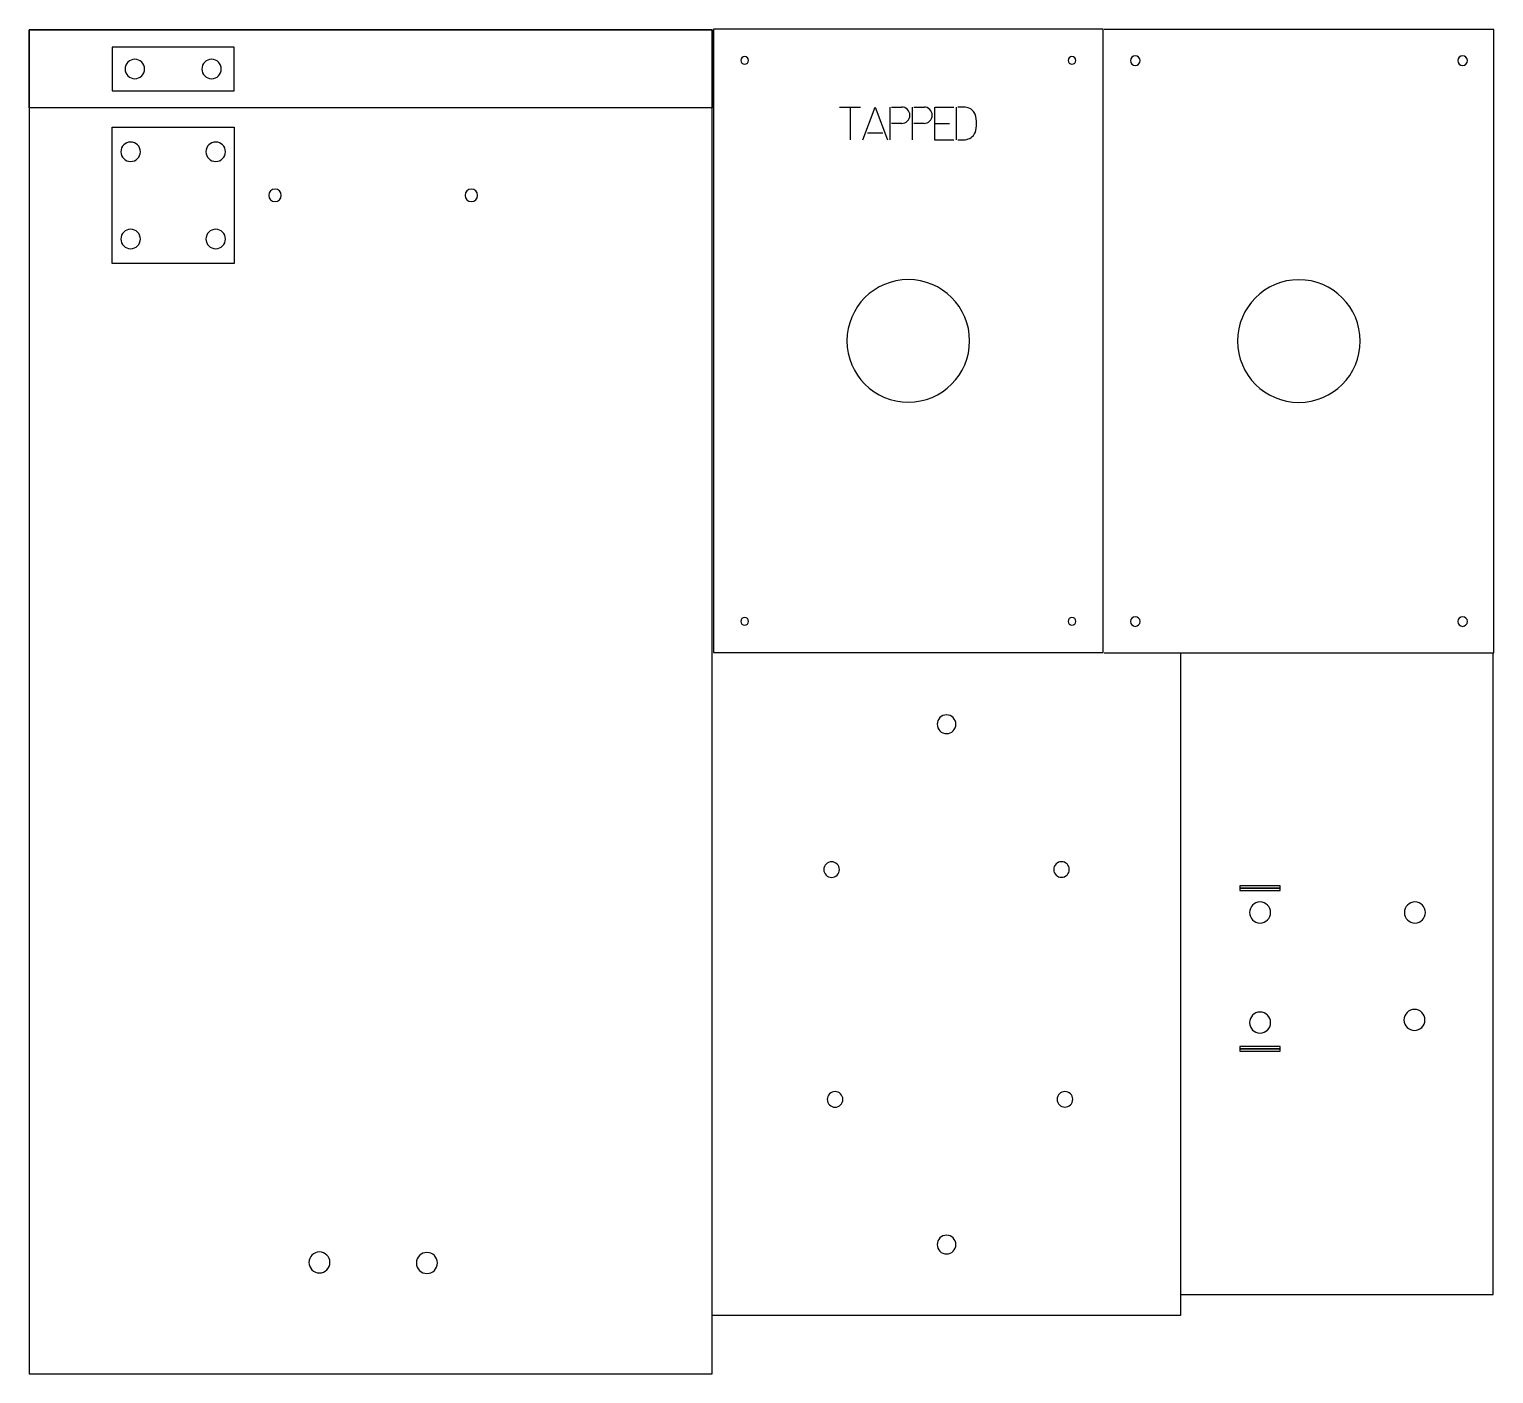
# Model space of a CAD drawing. Extents: x 0 to 18.8, y 0.7 to 18.
import ezdxf

# ---------------------------------------------------------------- set-up
doc = ezdxf.new("R2010")
doc.units = 0
doc.layers.add('1', color=7, linetype='CONTINUOUS')
doc.layers.add('6', color=7, linetype='CONTINUOUS')

msp = doc.modelspace()

# ---------------------------------------------------------------- linework, layer by layer
at = {"layer": '1', "color": 1, "linetype": 'CONTINUOUS'}
for p, q in [((0.007, 16.962), (0.007, 17.962)), ((0.007, 17.962), (8.769, 17.962)), ((8.769, 17.962), (0.007, 17.962)), ((0.007, 17.962), (0.007, 0.712)), ((8.769, 17.962), (8.769, 16.962)), ((8.769, 0.712), (8.769, 17.962)), ((13.786, 17.969), (8.786, 17.969)), ((8.786, 17.969), (8.786, 9.969)), ((13.786, 9.969), (13.786, 17.969)), ((18.798, 17.967), (13.798, 17.967)), ((18.798, 9.967), (18.798, 17.967)), ((8.769, 16.962), (0.007, 16.962)), ((8.786, 9.969), (13.786, 9.969)), ((13.798, 9.967), (18.798, 9.967)), ((18.79, 1.729), (18.79, 9.969)), ((14.777, 9.959), (14.777, 1.459)), ((16.059, 6.976), (15.541, 6.976)), ((15.541, 6.976), (15.541, 6.944)), ((16.059, 6.944), (16.059, 6.976)), ((16.059, 6.944), (15.541, 6.944)), ((15.541, 6.944), (15.541, 6.913)), ((15.541, 6.944), (16.059, 6.944)), ((15.541, 6.913), (16.059, 6.913)), ((16.059, 6.913), (16.059, 6.944)), ((16.059, 4.912), (15.541, 4.912)), ((15.541, 4.912), (15.541, 4.881)), ((16.059, 4.881), (16.059, 4.912)), ((16.059, 4.881), (15.541, 4.881)), ((15.541, 4.881), (15.541, 4.85)), ((15.541, 4.881), (16.059, 4.881)), ((15.541, 4.85), (16.059, 4.85)), ((16.059, 4.85), (16.059, 4.881)), ((14.79, 1.729), (18.79, 1.729)), ((14.777, 1.459), (8.777, 1.459)), ((0.007, 0.712), (8.769, 0.712))]:
    msp.add_line(p, q, dxfattribs=at)
for centre, radius, start, end in [((1.361, 17.459), 0.125, 360, 180), ((2.346, 17.459), 0.125, 360, 180), ((9.186, 17.569), 0.0492, 360, 180), ((9.186, 17.569), 0.0492, 180, 360), ((13.386, 17.569), 0.0492, 360, 180), ((13.386, 17.569), 0.0492, 180, 360), ((14.198, 17.567), 0.062, 360, 180), ((14.198, 17.567), 0.062, 180, 360), ((18.398, 17.567), 0.062, 360, 180), ((18.398, 17.567), 0.062, 180, 360), ((1.361, 17.459), 0.125, 180, 360), ((2.346, 17.459), 0.125, 180, 360), ((1.307, 16.397), 0.125, 360, 180), ((1.307, 16.397), 0.125, 180, 360), ((2.399, 16.397), 0.125, 360, 180), ((2.399, 16.397), 0.125, 180, 360), ((3.16, 15.837), 0.08, 360, 180), ((3.16, 15.837), 0.08, 180, 360), ((5.679, 15.837), 0.08, 360, 180), ((5.679, 15.837), 0.08, 180, 360), ((1.307, 15.277), 0.125, 360, 180), ((1.307, 15.277), 0.125, 180, 360), ((2.399, 15.277), 0.125, 360, 180), ((2.399, 15.277), 0.125, 180, 360), ((11.286, 13.969), 0.787, 360, 180), ((16.298, 13.967), 0.787, 360, 180), ((11.286, 13.969), 0.787, 180, 360), ((16.298, 13.967), 0.787, 180, 360), ((9.186, 10.369), 0.0492, 360, 180), ((9.186, 10.369), 0.0492, 180, 360), ((13.386, 10.369), 0.0492, 360, 180), ((13.386, 10.369), 0.0492, 180, 360), ((14.198, 10.367), 0.062, 360, 180), ((14.198, 10.367), 0.062, 180, 360), ((18.398, 10.367), 0.062, 360, 180), ((18.398, 10.367), 0.062, 180, 360), ((11.777, 9.048), 0.12, 360, 180), ((11.777, 9.048), 0.12, 180, 360), ((10.302, 7.183), 0.1, 360, 180), ((10.302, 7.183), 0.1, 180, 360), ((13.252, 7.184), 0.1, 360, 180), ((13.252, 7.184), 0.1, 180, 360), ((15.8, 6.632), 0.135, 360, 180), ((17.787, 6.632), 0.135, 360, 180), ((15.8, 6.632), 0.135, 180, 360), ((17.787, 6.632), 0.135, 180, 360), ((15.8, 5.219), 0.135, 360, 180), ((17.781, 5.253), 0.135, 360, 180), ((15.8, 5.219), 0.135, 180, 360), ((17.781, 5.253), 0.135, 180, 360), ((10.346, 4.233), 0.1, 360, 180), ((13.296, 4.234), 0.1, 360, 180), ((10.346, 4.233), 0.1, 180, 360), ((13.296, 4.234), 0.1, 180, 360), ((11.777, 2.369), 0.12, 360, 180), ((3.73, 2.14), 0.135, 360, 180), ((5.109, 2.133), 0.135, 360, 180), ((11.777, 2.369), 0.12, 180, 360), ((3.73, 2.14), 0.135, 180, 360), ((5.109, 2.133), 0.135, 180, 360)]:
    msp.add_arc(centre, radius, start, end, dxfattribs=at)
at = {"layer": '6', "color": 6, "linetype": 'CONTINUOUS'}
for p, q in [((2.634, 17.739), (1.072, 17.739)), ((1.072, 17.739), (1.072, 17.179)), ((2.634, 17.179), (2.634, 17.739)), ((1.072, 17.179), (2.634, 17.179)), ((10.405, 16.971), (10.539, 16.971)), ((10.539, 16.971), (10.539, 16.551)), ((10.539, 16.971), (10.673, 16.971)), ((10.703, 16.551), (10.861, 16.971)), ((10.861, 16.971), (11.018, 16.551)), ((11.048, 16.971), (11.048, 16.551)), ((11.071, 16.971), (11.201, 16.971)), ((11.336, 16.971), (11.336, 16.551)), ((11.358, 16.971), (11.488, 16.971)), ((11.623, 16.971), (11.623, 16.551)), ((11.631, 16.971), (11.631, 16.971)), ((11.631, 16.971), (11.87, 16.971)), ((11.9, 16.971), (11.9, 16.551)), ((12.017, 16.971), (11.922, 16.971)), ((11.201, 16.761), (11.071, 16.761)), ((11.488, 16.761), (11.358, 16.761)), ((11.623, 16.761), (11.816, 16.761)), ((1.072, 14.962), (1.072, 16.712)), ((1.072, 16.712), (2.634, 16.712)), ((2.634, 16.712), (2.634, 14.962)), ((10.761, 16.641), (10.961, 16.641)), ((11.623, 16.551), (11.87, 16.551)), ((11.922, 16.551), (12.017, 16.551)), ((2.634, 14.962), (1.072, 14.962))]:
    msp.add_line(p, q, dxfattribs=at)
for centre, radius, start, end in [((11.201, 16.866), 0.105, 359.9956, 90), ((11.488, 16.866), 0.105, 359.9956, 90), ((12.002, 16.817), 0.154, 24.3869, 84.6175), ((11.201, 16.866), 0.105, 269.9912, 359.9956), ((11.488, 16.866), 0.105, 269.9912, 359.9956), ((11.789, 16.761), 0.374, 341.2941, 18.7059), ((12.002, 16.705), 0.154, 275.3825, 335.6132)]:
    msp.add_arc(centre, radius, start, end, dxfattribs=at)

doc.saveas('drawing.dxf')
